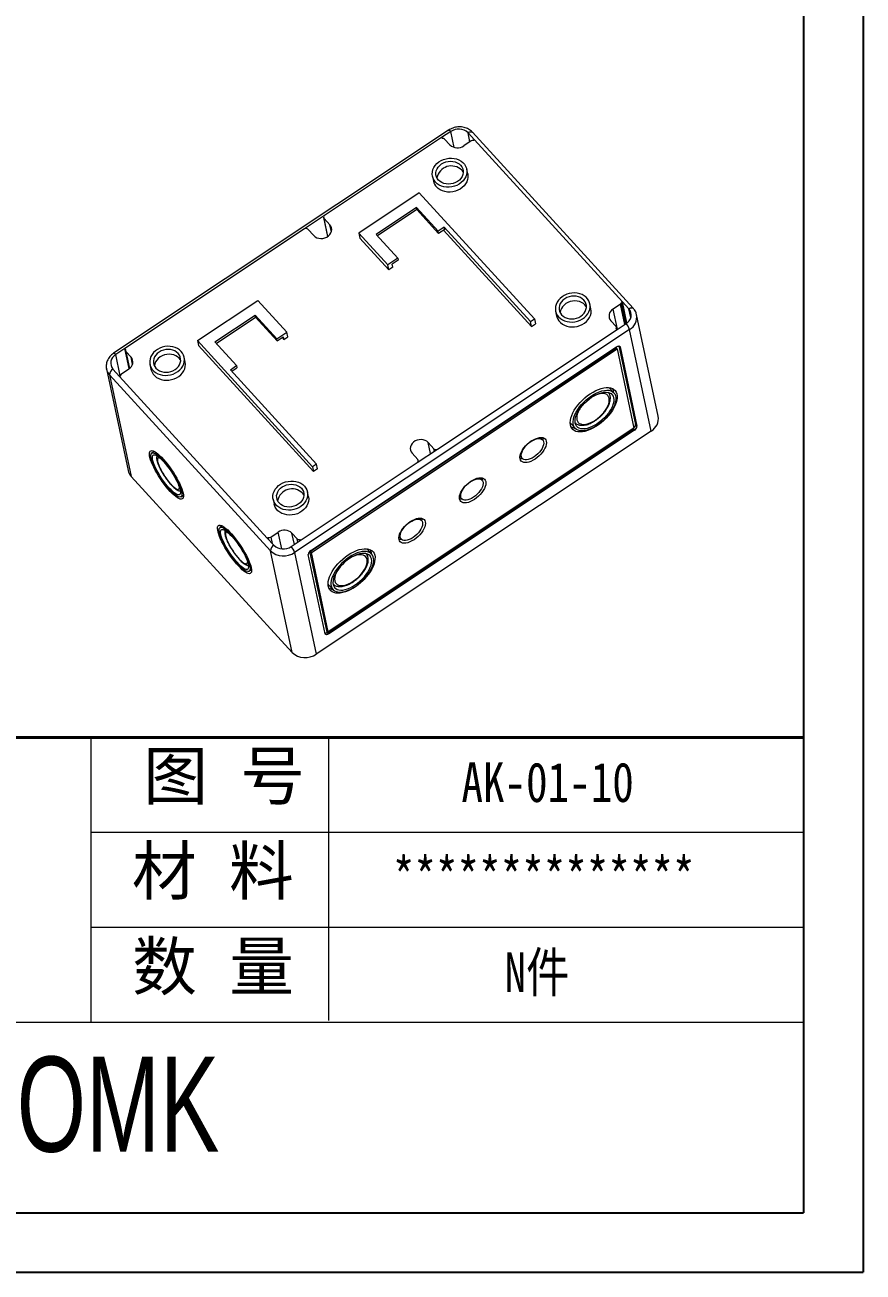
# Model space of a CAD drawing. Header units: inches. Extents: x 2647 to 4085, y 1129 to 1630.
# Drawn here: x 3917.1 to 4084.6, y 1131.5 to 1380.7 of the extents above; entities that cross this region are included whole.
import ezdxf

# ---------------------------------------------------------------- set-up
doc = ezdxf.new("R2010")
doc.units = ezdxf.units.IN
doc.header["$LTSCALE"] = 15
doc.layers.add('文字', color=81, linetype='Continuous')
doc.layers.add('粗实线', color=7, linetype='Continuous', lineweight=30)
doc.layers.add('细实线', color=3, linetype='Continuous', lineweight=9)
doc.styles.get("Standard").update_dxf_attribs({"font": 'txt', "bigfont": 'gbcbig.shx'})
doc.styles.add('宋体', font='', dxfattribs={"width": 0.8, "height": 3.5})
doc.styles.add('长仿宋', font='', dxfattribs={"width": 0.7, "height": 4})
doc.styles.get('宋体').set_extended_font_data('SimSun')
doc.styles.get('长仿宋').set_extended_font_data('SimSun')

msp = doc.modelspace()

# ---------------------------------------------------------------- linework, layer by layer
for p, q in [((4084.608, 1630.011), (4084.608, 1131.465)), ((4072.738, 1618.14), (4072.738, 1143.335)), ((3397.767, 1143.335), (4072.738, 1143.335)), ((3379.522, 1131.465), (4084.608, 1131.465))]:
    msp.add_line(p, q)
at = {"color": 7, "linetype": 'Continuous', "lineweight": 15}
for p, q in [((4001.778, 1359.701), (3934.84, 1315.12)), ((4002.213, 1359.425), (4000.399, 1358.217)), ((4005.678, 1359.183), (4006.981, 1357.757)), ((4038.684, 1324.118), (4006.534, 1359.301)), ((4000.399, 1358.217), (3977.011, 1342.64)), ((4000.544, 1358.058), (4000.399, 1358.217)), ((4002.049, 1356.766), (4000.996, 1357.918)), ((4006.285, 1357.548), (4004.82, 1356.572)), ((4006.981, 1357.757), (4006.779, 1357.622)), ((4036.524, 1325.426), (4006.981, 1357.757)), ((4005.608, 1350.958), (4005.4, 1351.931)), ((3998.554, 1350.473), (3998.761, 1349.499)), ((3995.929, 1347.174), (3983.832, 1339.117)), ((4018.955, 1321.975), (3995.929, 1347.174)), ((3995.361, 1344.246), (3987.296, 1338.875)), ((3995.45, 1343.829), (3987.567, 1338.579)), ((3999.705, 1339.492), (3995.361, 1344.246)), ((3995.45, 1343.829), (3995.361, 1344.246)), ((3999.794, 1339.074), (3995.45, 1343.829)), ((3977.011, 1342.64), (3972.979, 1339.955)), ((3976.812, 1342.219), (3977.614, 1338.453)), ((3978.056, 1340.787), (3976.897, 1342.055)), ((3972.979, 1339.955), (3937.091, 1316.053)), ((3973.672, 1339.906), (3974.83, 1338.638)), ((3983.832, 1339.117), (3989.624, 1332.778)), ((3983.832, 1339.117), (3984.039, 1338.143)), ((3987.296, 1338.875), (3991.64, 1334.12)), ((4000.915, 1340.297), (3999.705, 1339.492)), ((3999.794, 1339.074), (3999.705, 1339.492)), ((4001.004, 1339.88), (3999.794, 1339.074)), ((4018.356, 1320.464), (4000.761, 1339.719)), ((4018.148, 1321.438), (4000.915, 1340.297)), ((4001.004, 1339.88), (4000.915, 1340.297)), ((3984.039, 1338.143), (3989.832, 1331.804)), ((3991.64, 1334.12), (3989.624, 1332.778)), ((3991.729, 1333.703), (3990.52, 1332.897)), ((3991.64, 1334.12), (3991.729, 1333.703)), ((3989.832, 1331.804), (3989.624, 1332.778)), ((3990.638, 1332.341), (3989.832, 1331.804)), ((3990.638, 1332.341), (3990.52, 1332.897)), ((3951.573, 1317.632), (3963.67, 1325.689)), ((3963.67, 1325.689), (3969.462, 1319.35)), ((4030.227, 1324.015), (4030.019, 1324.989)), ((4036.118, 1324.9), (4034.652, 1323.925)), ((4036.524, 1325.426), (4036.322, 1325.292)), ((4037.226, 1321.05), (4036.322, 1325.292)), ((4037.426, 1321.192), (4036.524, 1325.426)), ((4037.827, 1323.999), (4036.524, 1325.426)), ((3955.037, 1317.39), (3963.102, 1322.761)), ((3955.308, 1317.094), (3963.191, 1322.344)), ((3963.102, 1322.761), (3967.446, 1318.007)), ((3963.191, 1322.344), (3963.102, 1322.761)), ((3963.191, 1322.344), (3967.535, 1317.589)), ((4018.148, 1321.438), (4018.955, 1321.975)), ((4018.356, 1320.464), (4018.148, 1321.438)), ((4018.955, 1321.975), (4019.162, 1321.001)), ((4023.173, 1323.531), (4023.38, 1322.557)), ((4034.198, 1321.582), (4035.25, 1320.431)), ((4039.345, 1322.865), (4039.353, 1322.829)), ((4043.679, 1302.519), (4039.353, 1322.829)), ((3967.446, 1318.007), (3969.462, 1319.35)), ((3969.67, 1318.376), (3969.462, 1319.35)), ((4037.957, 1319.881), (3971.02, 1275.3)), ((3999.556, 1295.961), (4035.445, 1319.863)), ((4018.356, 1320.464), (4019.162, 1321.001)), ((4035.3, 1320.022), (4035.445, 1319.863)), ((4035.415, 1319.895), (4035.336, 1320.266)), ((4035.445, 1319.863), (4037.259, 1321.072)), ((4042.283, 1299.571), (4037.957, 1319.881)), ((3974.599, 1292.433), (3951.573, 1317.632)), ((3951.573, 1317.632), (3951.78, 1316.658)), ((3974.806, 1291.459), (3951.78, 1316.658)), ((3959.382, 1312.636), (3955.037, 1317.39)), ((3967.535, 1317.589), (3967.446, 1318.007)), ((3967.535, 1317.589), (3968.745, 1318.395)), ((3968.502, 1318.234), (3968.863, 1317.839)), ((3968.745, 1318.395), (3968.863, 1317.839)), ((3968.863, 1317.839), (3969.67, 1318.376)), ((3974.269, 1275.717), (4035.359, 1316.404)), ((4035.262, 1316.339), (4035.303, 1316.145)), ((4035.793, 1316.567), (4039.141, 1300.848)), ((4036.053, 1316.39), (4039.431, 1300.531)), ((3937.091, 1316.053), (3935.276, 1314.844)), ((3937.235, 1315.894), (3937.091, 1316.053)), ((3937.946, 1312.035), (3937.091, 1316.053)), ((3937.199, 1315.65), (3937.966, 1312.05)), ((3938.337, 1314.334), (3937.285, 1315.485)), ((3949.155, 1313.359), (3948.947, 1314.333)), ((4035.303, 1316.145), (3974.213, 1275.458)), ((3974.358, 1275.3), (4035.448, 1315.987)), ((4035.303, 1316.145), (4035.448, 1315.987)), ((4035.448, 1315.987), (4038.826, 1300.128)), ((3933.42, 1311.974), (3937.746, 1291.664)), ((3933.427, 1311.939), (3933.42, 1311.974)), ((3934.708, 1311.917), (3936.011, 1310.49)), ((3936.417, 1311.016), (3937.883, 1311.991)), ((3942.101, 1312.875), (3942.308, 1311.901)), ((3958.172, 1311.83), (3959.382, 1312.636)), ((3975.405, 1292.97), (3958.172, 1311.83)), ((3958.443, 1311.534), (3959.47, 1312.218)), ((3959.382, 1312.636), (3959.47, 1312.218)), ((3966.169, 1275.639), (3934.02, 1310.823)), ((3934.02, 1310.823), (3938.346, 1290.513)), ((3936.011, 1310.49), (3936.213, 1310.624)), ((3936.011, 1310.49), (3965.554, 1278.159)), ((4034.807, 1307.211), (4033.938, 1308.162)), ((4042.283, 1299.571), (3975.346, 1254.991)), ((4038.77, 1299.87), (3977.68, 1259.183)), ((4038.826, 1300.128), (3977.736, 1259.442)), ((4038.915, 1299.711), (3977.825, 1259.024)), ((4026.1, 1301.184), (4026.187, 1301.079)), ((4026.187, 1301.079), (4027.055, 1300.128)), ((4027.308, 1300.999), (4027.115, 1301.055)), ((4038.729, 1300.064), (4038.77, 1299.87)), ((4038.915, 1299.711), (4038.77, 1299.87)), ((4039.141, 1300.848), (4039.431, 1300.531)), ((3998.864, 1296.01), (3997.705, 1297.278)), ((4020.574, 1297.785), (4020.121, 1298.281)), ((3942.964, 1295.494), (3942.482, 1295.173)), ((3994.479, 1295.129), (3995.638, 1293.861)), ((3995.524, 1293.276), (3999.556, 1295.961)), ((4016.06, 1294.571), (4016.514, 1294.074)), ((3972.136, 1277.699), (3995.524, 1293.276)), ((3975.405, 1292.97), (3974.599, 1292.433)), ((3974.599, 1292.433), (3974.806, 1291.459)), ((3975.612, 1291.996), (3974.806, 1291.459)), ((3975.612, 1291.996), (3975.405, 1292.97)), ((3995.777, 1293.444), (3995.723, 1293.697)), ((3970.496, 1255.329), (3938.346, 1290.513)), ((4008.477, 1289.728), (4008.023, 1290.224)), ((3948.302, 1286.434), (3948.785, 1286.755)), ((3973.774, 1286.417), (3973.566, 1287.391)), ((4003.963, 1286.514), (4004.417, 1286.018)), ((3966.72, 1285.932), (3966.927, 1284.958)), ((3996.38, 1281.671), (3995.926, 1282.168)), ((3956.577, 1280.597), (3956.095, 1280.275)), ((3966.25, 1278.368), (3967.715, 1279.344)), ((3970.487, 1279.15), (3971.539, 1277.998)), ((3965.554, 1278.159), (3965.756, 1278.294)), ((3966.857, 1276.733), (3965.554, 1278.159)), ((3965.854, 1277.831), (3965.756, 1278.294)), ((3970.322, 1276.491), (3972.136, 1277.699)), ((3971.992, 1277.858), (3972.136, 1277.699)), ((3972.039, 1277.635), (3971.992, 1277.858)), ((3991.866, 1278.458), (3992.32, 1277.961)), ((3970.496, 1255.329), (3966.169, 1275.639)), ((3971.02, 1275.3), (3975.346, 1254.991)), ((3977.131, 1259.039), (3973.753, 1274.897)), ((3977.535, 1259.341), (3974.079, 1275.566)), ((3974.213, 1275.458), (3974.173, 1275.647)), ((3974.213, 1275.458), (3974.358, 1275.3)), ((3977.736, 1259.442), (3974.358, 1275.3)), ((3986.418, 1274.984), (3985.549, 1275.934)), ((3961.915, 1271.536), (3962.398, 1271.857)), ((3977.711, 1268.956), (3977.798, 1268.852)), ((3977.798, 1268.852), (3978.667, 1267.901)), ((3978.909, 1268.775), (3978.727, 1268.828)), ((3977.535, 1259.341), (3977.68, 1259.183)), ((3977.591, 1259.6), (3977.736, 1259.442)), ((3977.68, 1259.183), (3977.591, 1259.6)), ((3977.68, 1259.183), (3977.825, 1259.024))]:
    msp.add_line(p, q, dxfattribs=at)
at = {"color": 8, "linetype": 'Continuous', "lineweight": 15}
for p, q in [((4002.887, 1356.263), (4002.213, 1359.425)), ((4006.058, 1357.397), (4005.678, 1359.183)), ((3977.658, 1338.484), (3976.897, 1342.055)), ((3978.354, 1339.389), (3978.056, 1340.787)), ((4035.508, 1319.906), (4034.652, 1323.925)), ((4036.974, 1320.882), (4036.118, 1324.9)), ((4038.199, 1322.252), (4037.827, 1323.999)), ((4036.053, 1316.39), (4035.904, 1316.553)), ((3936.18, 1310.602), (3935.276, 1314.844)), ((3937.285, 1315.485), (3938.009, 1312.083)), ((3938.635, 1312.936), (3938.337, 1314.334)), ((3998.181, 1295.045), (3997.705, 1297.278)), ((3998.959, 1295.563), (3998.864, 1296.01)), ((3968.425, 1276.009), (3967.715, 1279.344)), ((3970.962, 1276.917), (3970.487, 1279.15)), ((3966.25, 1278.368), (3966.519, 1277.103)), ((3971.669, 1277.388), (3971.539, 1277.998))]:
    msp.add_line(p, q, dxfattribs=at)
at = {"color": 8, "linetype": 'Continuous', "lineweight": 15, "flags": 128}
for points in [[(4001.778, 1359.701), (4001.784, 1359.705), (4001.838, 1359.71), (4001.911, 1359.684), (4002.001, 1359.625), (4002.103, 1359.538), (4002.213, 1359.425)], [(4005.678, 1359.183), (4005.837, 1359.277), (4005.995, 1359.346), (4006.146, 1359.388), (4006.283, 1359.4), (4006.401, 1359.382), (4006.496, 1359.336), (4006.534, 1359.301)], [(4037.827, 1323.999), (4037.987, 1324.094), (4038.145, 1324.163), (4038.295, 1324.204), (4038.432, 1324.216), (4038.55, 1324.199), (4038.645, 1324.152), (4038.684, 1324.118)], [(3934.84, 1315.12), (3934.847, 1315.124), (3934.901, 1315.129), (3934.974, 1315.103), (3935.063, 1315.044), (3935.165, 1314.957), (3935.276, 1314.844)], [(4031.116, 1301.761), (4031.57, 1302.089), (4032.005, 1302.456), (4032.413, 1302.854), (4032.784, 1303.275), (4033.112, 1303.711), (4033.39, 1304.152), (4033.612, 1304.59), (4033.773, 1305.016), (4033.87, 1305.421), (4033.902, 1305.796), (4033.867, 1306.135), (4033.767, 1306.43), (4033.603, 1306.675), (4033.379, 1306.865), (4033.099, 1306.997), (4032.769, 1307.068), (4032.396, 1307.075), (4031.987, 1307.02), (4031.55, 1306.903), (4031.095, 1306.727), (4030.866, 1306.619)], [(4027.999, 1303.999), (4027.893, 1303.82), (4027.671, 1303.382), (4027.51, 1302.957), (4027.413, 1302.552), (4027.381, 1302.176), (4027.416, 1301.838), (4027.516, 1301.543), (4027.68, 1301.298), (4027.904, 1301.107), (4028.184, 1300.976), (4028.514, 1300.905), (4028.887, 1300.897), (4029.296, 1300.952), (4029.733, 1301.069), (4030.187, 1301.245), (4030.652, 1301.477), (4031.116, 1301.761)], [(3944.068, 1294.195), (3943.901, 1294.234), (3943.75, 1294.211), (3943.645, 1294.119), (3943.589, 1293.958), (3943.581, 1293.733), (3943.623, 1293.449)], [(3943.623, 1293.449), (3943.714, 1293.111), (3943.851, 1292.728), (3944.031, 1292.308), (3944.251, 1291.861), (3944.505, 1291.395), (3944.789, 1290.923), (3945.094, 1290.453), (3945.416, 1289.998), (3945.745, 1289.566), (3946.076, 1289.169), (3946.401, 1288.813), (3946.712, 1288.508), (3947.003, 1288.261), (3947.266, 1288.076), (3947.497, 1287.958), (3947.69, 1287.91), (3947.841, 1287.932), (3947.945, 1288.025), (3948.002, 1288.185), (3948.011, 1288.274)], [(3957.681, 1279.297), (3957.514, 1279.336), (3957.363, 1279.314), (3957.258, 1279.221), (3957.201, 1279.061), (3957.194, 1278.836), (3957.236, 1278.551)], [(3957.236, 1278.551), (3957.326, 1278.214), (3957.463, 1277.831), (3957.644, 1277.411), (3957.864, 1276.963), (3958.118, 1276.498), (3958.401, 1276.025), (3958.707, 1275.556), (3959.028, 1275.1), (3959.358, 1274.669), (3959.689, 1274.271), (3960.014, 1273.916), (3960.325, 1273.611), (3960.616, 1273.363), (3960.879, 1273.178), (3961.11, 1273.061), (3961.303, 1273.012), (3961.453, 1273.035), (3961.558, 1273.127), (3961.615, 1273.287), (3961.624, 1273.377)], [(3982.727, 1269.533), (3983.181, 1269.862), (3983.617, 1270.229), (3984.024, 1270.627), (3984.396, 1271.048), (3984.724, 1271.484), (3985.001, 1271.925), (3985.223, 1272.363), (3985.384, 1272.789), (3985.482, 1273.193), (3985.514, 1273.569), (3985.479, 1273.908), (3985.379, 1274.202), (3985.215, 1274.448), (3984.99, 1274.638), (3984.711, 1274.77), (3984.381, 1274.84), (3984.007, 1274.848), (3983.598, 1274.793), (3983.162, 1274.676), (3982.707, 1274.5), (3982.478, 1274.392)], [(3979.611, 1271.772), (3979.505, 1271.593), (3979.283, 1271.155), (3979.122, 1270.729), (3979.024, 1270.325), (3978.992, 1269.949), (3979.027, 1269.611), (3979.127, 1269.316), (3979.291, 1269.071), (3979.516, 1268.88), (3979.796, 1268.748), (3980.126, 1268.678), (3980.499, 1268.67), (3980.908, 1268.725), (3981.344, 1268.842), (3981.799, 1269.018), (3982.263, 1269.25), (3982.727, 1269.533)]]:
    msp.add_lwpolyline(points, dxfattribs=at)
at = {"color": 7, "linetype": 'Continuous', "lineweight": 15, "flags": 128}
for points in [[(3999.155, 1349.322), (3998.878, 1349.683), (3998.674, 1350.079), (3998.548, 1350.502), (3998.502, 1350.941), (3998.538, 1351.386), (3998.654, 1351.827), (3998.848, 1352.253), (3999.115, 1352.655), (3999.449, 1353.022), (3999.843, 1353.347), (4000.287, 1353.622), (4000.77, 1353.84), (4001.282, 1353.996), (4001.81, 1354.086), (4002.342, 1354.109), (4002.865, 1354.064), (4003.367, 1353.952), (4003.837, 1353.775), (4004.264, 1353.538), (4004.636, 1353.246), (4004.947, 1352.907), (4005.188, 1352.527), (4005.353, 1352.116), (4005.44, 1351.684), (4005.445, 1351.241), (4005.369, 1350.797), (4005.213, 1350.362), (4004.982, 1349.947), (4004.68, 1349.561), (4004.315, 1349.214), (4003.895, 1348.913), (4003.43, 1348.666), (4002.931, 1348.479), (4002.41, 1348.355), (4001.878, 1348.298), (4001.349, 1348.309), (4000.835, 1348.388), (4000.347, 1348.533), (3999.898, 1348.74), (3999.497, 1349.006), (3999.155, 1349.322)], [(3999.759, 1349.725), (3999.517, 1350.05), (3999.348, 1350.41), (3999.26, 1350.795), (3999.254, 1351.191), (3999.331, 1351.588), (3999.489, 1351.973), (3999.722, 1352.335), (4000.023, 1352.663), (4000.384, 1352.946), (4000.794, 1353.176), (4001.239, 1353.346), (4001.707, 1353.451), (4002.183, 1353.487), (4002.652, 1353.454), (4003.101, 1353.353), (4003.516, 1353.186), (4003.885, 1352.96), (4004.195, 1352.679), (4004.438, 1352.354), (4004.606, 1351.994), (4004.694, 1351.61), (4004.7, 1351.213), (4004.623, 1350.816), (4004.466, 1350.431), (4004.233, 1350.069), (4003.931, 1349.742), (4003.57, 1349.459), (4003.161, 1349.229), (4002.716, 1349.059), (4002.248, 1348.954), (4001.772, 1348.917), (4001.302, 1348.95), (4000.853, 1349.051), (4000.438, 1349.218), (4000.07, 1349.445), (3999.759, 1349.725)], [(4004.402, 1351.706), (4004.645, 1351.38), (4004.705, 1351.274)], [(4005.608, 1350.958), (4005.647, 1350.711), (4005.652, 1350.267), (4005.576, 1349.823), (4005.421, 1349.388), (4005.189, 1348.973), (4004.888, 1348.587), (4004.522, 1348.24), (4004.102, 1347.939), (4003.638, 1347.692), (4003.139, 1347.505), (4002.617, 1347.381), (4002.086, 1347.324), (4001.557, 1347.335), (4001.042, 1347.414), (4000.555, 1347.559), (4000.105, 1347.767), (3999.705, 1348.032), (3999.362, 1348.349)], [(3974.83, 1338.638), (3975.106, 1338.398), (3975.441, 1338.215), (3975.819, 1338.098), (3976.225, 1338.052), (3976.64, 1338.077), (3977.046, 1338.175), (3977.427, 1338.339), (3977.764, 1338.564), (3978.043, 1338.839), (3978.253, 1339.152), (3978.383, 1339.489), (3978.429, 1339.836), (3978.388, 1340.178), (3978.262, 1340.5), (3978.056, 1340.787)], [(4023.774, 1322.38), (4024.116, 1322.063), (4024.517, 1321.798), (4024.966, 1321.591), (4025.454, 1321.446), (4025.968, 1321.367), (4026.497, 1321.356), (4027.029, 1321.412), (4027.55, 1321.536), (4028.049, 1321.724), (4028.514, 1321.971), (4028.934, 1322.271), (4029.299, 1322.618), (4029.601, 1323.004), (4029.832, 1323.419), (4029.988, 1323.854), (4030.064, 1324.298), (4030.059, 1324.742), (4029.972, 1325.174), (4029.807, 1325.585), (4029.566, 1325.964), (4029.255, 1326.304), (4028.883, 1326.596), (4028.456, 1326.833), (4027.986, 1327.01), (4027.484, 1327.122), (4026.961, 1327.167), (4026.429, 1327.144), (4025.901, 1327.053), (4025.389, 1326.897), (4024.906, 1326.68), (4024.462, 1326.405), (4024.068, 1326.08), (4023.734, 1325.713), (4023.467, 1325.311), (4023.273, 1324.885), (4023.156, 1324.444), (4023.121, 1323.999), (4023.167, 1323.56), (4023.293, 1323.137), (4023.497, 1322.741), (4023.774, 1322.38)], [(4024.378, 1322.783), (4024.689, 1322.502), (4025.057, 1322.276), (4025.472, 1322.109), (4025.921, 1322.008), (4026.391, 1321.975), (4026.867, 1322.011), (4027.335, 1322.116), (4027.78, 1322.286), (4028.189, 1322.516), (4028.55, 1322.799), (4028.852, 1323.127), (4029.085, 1323.489), (4029.242, 1323.874), (4029.319, 1324.271), (4029.313, 1324.667), (4029.225, 1325.052), (4029.057, 1325.412), (4028.814, 1325.737), (4028.504, 1326.017), (4028.135, 1326.244), (4027.72, 1326.411), (4027.271, 1326.512), (4026.801, 1326.545), (4026.326, 1326.508), (4025.858, 1326.403), (4025.412, 1326.233), (4025.003, 1326.003), (4024.642, 1325.72), (4024.341, 1325.393), (4024.108, 1325.031), (4023.95, 1324.646), (4023.873, 1324.249), (4023.879, 1323.852), (4023.967, 1323.468), (4024.135, 1323.108), (4024.378, 1322.783)], [(4023.38, 1322.557), (4023.428, 1322.372), (4023.593, 1321.961), (4023.834, 1321.581), (4024.144, 1321.242), (4024.517, 1320.95), (4024.943, 1320.713), (4025.413, 1320.536), (4025.916, 1320.424), (4026.439, 1320.379), (4026.971, 1320.402), (4027.499, 1320.492), (4028.011, 1320.648), (4028.494, 1320.866), (4028.938, 1321.141), (4029.331, 1321.466), (4029.666, 1321.833), (4029.933, 1322.235), (4030.127, 1322.661), (4030.243, 1323.102), (4030.279, 1323.547), (4030.233, 1323.986), (4030.227, 1324.015)], [(4029.324, 1324.332), (4029.264, 1324.438), (4029.021, 1324.763), (4028.711, 1325.043), (4028.343, 1325.27), (4027.928, 1325.437), (4027.479, 1325.538), (4027.009, 1325.571), (4026.533, 1325.534), (4026.065, 1325.429), (4025.62, 1325.259), (4025.211, 1325.029), (4024.85, 1324.746), (4024.548, 1324.419), (4024.315, 1324.057), (4024.158, 1323.672), (4024.081, 1323.275), (4024.076, 1323.214)], [(3948.347, 1315.484), (3948.004, 1315.8), (3947.603, 1316.066), (3947.154, 1316.273), (3946.666, 1316.418), (3946.152, 1316.497), (3945.623, 1316.508), (3945.091, 1316.451), (3944.57, 1316.327), (3944.071, 1316.14), (3943.606, 1315.893), (3943.186, 1315.592), (3942.821, 1315.245), (3942.519, 1314.859), (3942.288, 1314.444), (3942.133, 1314.009), (3942.057, 1313.565), (3942.062, 1313.122), (3942.148, 1312.69), (3942.314, 1312.279), (3942.555, 1311.899), (3942.865, 1311.56), (3943.238, 1311.268), (3943.664, 1311.031), (3944.134, 1310.854), (3944.636, 1310.742), (3945.16, 1310.697), (3945.692, 1310.72), (3946.219, 1310.81), (3946.731, 1310.966), (3947.214, 1311.184), (3947.658, 1311.459), (3948.052, 1311.784), (3948.386, 1312.151), (3948.654, 1312.553), (3948.848, 1312.979), (3948.964, 1313.42), (3948.999, 1313.865), (3948.953, 1314.304), (3948.827, 1314.727), (3948.623, 1315.123), (3948.347, 1315.484)], [(4035.359, 1316.404), (4035.479, 1316.475), (4035.598, 1316.527), (4035.71, 1316.558), (4035.813, 1316.567), (4035.902, 1316.554), (4035.973, 1316.519), (4036.024, 1316.463), (4036.053, 1316.39)], [(3947.742, 1315.081), (3947.432, 1315.361), (3947.063, 1315.588), (3946.648, 1315.755), (3946.199, 1315.856), (3945.729, 1315.889), (3945.253, 1315.852), (3944.786, 1315.747), (3944.34, 1315.577), (3943.931, 1315.347), (3943.57, 1315.064), (3943.269, 1314.737), (3943.036, 1314.375), (3942.878, 1313.99), (3942.801, 1313.593), (3942.807, 1313.196), (3942.895, 1312.812), (3943.063, 1312.452), (3943.306, 1312.127), (3943.617, 1311.846), (3943.985, 1311.62), (3944.4, 1311.453), (3944.849, 1311.352), (3945.319, 1311.319), (3945.795, 1311.355), (3946.262, 1311.46), (3946.708, 1311.63), (3947.117, 1311.86), (3947.478, 1312.143), (3947.78, 1312.471), (3948.013, 1312.833), (3948.17, 1313.218), (3948.247, 1313.615), (3948.241, 1314.011), (3948.153, 1314.396), (3947.985, 1314.756), (3947.742, 1315.081)], [(3947.949, 1314.107), (3947.639, 1314.387), (3947.271, 1314.614), (3946.856, 1314.781), (3946.407, 1314.882), (3945.937, 1314.915), (3945.461, 1314.878), (3944.993, 1314.773), (3944.548, 1314.603), (3944.139, 1314.373), (3943.778, 1314.09), (3943.476, 1313.763), (3943.243, 1313.401), (3943.086, 1313.016), (3943.009, 1312.619), (3943.004, 1312.558)], [(3948.252, 1313.676), (3948.192, 1313.782), (3947.949, 1314.107)], [(3942.308, 1311.901), (3942.356, 1311.716), (3942.521, 1311.305), (3942.762, 1310.925), (3943.072, 1310.586), (3943.445, 1310.294), (3943.871, 1310.057), (3944.341, 1309.88), (3944.844, 1309.768), (3945.367, 1309.723), (3945.899, 1309.746), (3946.427, 1309.836), (3946.939, 1309.992), (3947.422, 1310.21), (3947.866, 1310.485), (3948.259, 1310.81), (3948.594, 1311.177), (3948.861, 1311.579), (3949.055, 1312.005), (3949.171, 1312.446), (3949.207, 1312.891), (3949.161, 1313.33), (3949.155, 1313.359)], [(4030.105, 1307.027), (4030.658, 1307.37), (4031.213, 1307.663), (4031.762, 1307.902), (4032.297, 1308.085), (4032.812, 1308.207), (4033.297, 1308.268), (4033.748, 1308.266), (4034.157, 1308.202), (4034.518, 1308.077), (4034.827, 1307.892), (4035.08, 1307.65), (4035.272, 1307.355), (4035.401, 1307.01), (4035.466, 1306.62), (4035.464, 1306.191), (4035.397, 1305.729), (4035.266, 1305.24), (4035.071, 1304.731), (4034.817, 1304.21), (4034.505, 1303.683), (4034.142, 1303.159), (4033.731, 1302.643), (4033.279, 1302.145), (4032.792, 1301.67), (4032.277, 1301.225), (4031.741, 1300.817), (4031.192, 1300.451), (4030.637, 1300.132), (4030.084, 1299.866), (4029.541, 1299.655), (4029.015, 1299.502), (4028.514, 1299.411), (4028.045, 1299.381), (4027.615, 1299.414), (4027.229, 1299.508), (4026.893, 1299.664), (4026.612, 1299.877), (4026.389, 1300.147), (4026.228, 1300.467), (4026.131, 1300.836), (4026.099, 1301.246), (4026.133, 1301.692), (4026.233, 1302.168), (4026.396, 1302.668), (4026.621, 1303.184), (4026.905, 1303.709), (4027.243, 1304.235), (4027.63, 1304.756), (4028.062, 1305.264), (4028.533, 1305.752), (4029.035, 1306.212), (4029.561, 1306.64), (4030.105, 1307.027)], [(4030.309, 1306.591), (4030.844, 1306.921), (4031.381, 1307.2), (4031.911, 1307.424), (4032.426, 1307.588), (4032.916, 1307.69), (4033.376, 1307.729), (4033.797, 1307.704), (4034.173, 1307.616), (4034.497, 1307.465), (4034.766, 1307.254), (4034.973, 1306.987), (4035.118, 1306.667), (4035.196, 1306.3), (4035.207, 1305.892), (4035.15, 1305.448), (4035.027, 1304.977), (4034.839, 1304.485), (4034.59, 1303.98), (4034.283, 1303.47), (4033.923, 1302.963), (4033.516, 1302.468), (4033.068, 1301.991), (4032.587, 1301.541), (4032.079, 1301.124), (4031.553, 1300.748), (4031.018, 1300.418), (4030.481, 1300.139), (4029.951, 1299.915), (4029.437, 1299.751), (4028.946, 1299.648), (4028.486, 1299.609), (4028.065, 1299.634), (4027.69, 1299.723), (4027.365, 1299.874), (4027.097, 1300.085), (4026.889, 1300.352), (4026.745, 1300.672), (4026.666, 1301.038), (4026.655, 1301.447), (4026.712, 1301.89), (4026.835, 1302.362), (4027.023, 1302.854), (4027.272, 1303.359), (4027.579, 1303.869), (4027.939, 1304.375), (4028.346, 1304.871), (4028.794, 1305.347), (4029.275, 1305.798), (4029.783, 1306.214), (4030.309, 1306.591)], [(4030.368, 1306.312), (4030.873, 1306.623), (4031.379, 1306.883), (4031.877, 1307.088), (4032.359, 1307.234), (4032.816, 1307.319), (4033.242, 1307.342), (4033.627, 1307.302), (4033.967, 1307.2), (4034.255, 1307.038), (4034.486, 1306.818), (4034.656, 1306.544), (4034.762, 1306.221), (4034.803, 1305.854), (4034.777, 1305.45), (4034.686, 1305.015), (4034.53, 1304.557), (4034.313, 1304.084), (4034.038, 1303.604), (4033.71, 1303.126), (4033.334, 1302.656), (4032.917, 1302.204), (4032.466, 1301.777), (4031.989, 1301.382), (4031.494, 1301.026), (4030.989, 1300.716), (4030.483, 1300.456), (4029.985, 1300.251), (4029.503, 1300.105), (4029.046, 1300.019), (4028.62, 1299.996), (4028.235, 1300.036), (4027.895, 1300.138), (4027.607, 1300.301), (4027.377, 1300.521), (4027.207, 1300.795), (4027.1, 1301.118), (4027.06, 1301.485), (4027.085, 1301.889), (4027.176, 1302.324), (4027.332, 1302.781), (4027.549, 1303.254), (4027.824, 1303.734), (4028.152, 1304.213), (4028.528, 1304.683), (4028.945, 1305.135), (4029.396, 1305.562), (4029.873, 1305.957), (4030.368, 1306.312)], [(4033.938, 1308.162), (4033.897, 1308.205), (4033.841, 1308.258)], [(4033.878, 1307.235), (4033.893, 1307.172), (4033.917, 1307.029)], [(3997.705, 1297.278), (3997.429, 1297.518), (3997.094, 1297.701), (3996.716, 1297.818), (3996.31, 1297.865), (3995.895, 1297.839), (3995.489, 1297.741), (3995.109, 1297.577), (3994.771, 1297.352), (3994.492, 1297.077), (3994.282, 1296.764), (3994.152, 1296.427), (3994.106, 1296.08), (3994.147, 1295.738), (3994.274, 1295.416), (3994.479, 1295.129)], [(4018.304, 1297.579), (4018.719, 1297.83), (4019.133, 1298.03), (4019.536, 1298.175), (4019.918, 1298.26), (4020.27, 1298.284), (4020.583, 1298.246), (4020.85, 1298.147), (4021.063, 1297.99), (4021.218, 1297.778), (4021.31, 1297.517), (4021.338, 1297.212), (4021.301, 1296.872), (4021.199, 1296.505), (4021.036, 1296.12), (4020.815, 1295.727), (4020.541, 1295.334), (4020.222, 1294.952), (4019.865, 1294.591), (4019.48, 1294.258), (4019.074, 1293.963), (4018.66, 1293.712), (4018.246, 1293.512), (4017.842, 1293.367), (4017.46, 1293.282), (4017.108, 1293.258), (4016.795, 1293.296), (4016.529, 1293.395), (4016.315, 1293.552), (4016.161, 1293.764), (4016.068, 1294.025), (4016.04, 1294.33), (4016.077, 1294.67), (4016.179, 1295.037), (4016.342, 1295.422), (4016.563, 1295.815), (4016.837, 1296.208), (4017.156, 1296.59), (4017.513, 1296.951), (4017.899, 1297.284), (4018.304, 1297.579)], [(4018.218, 1297.46), (4018.608, 1297.693), (4018.997, 1297.873), (4019.371, 1297.993), (4019.72, 1298.051), (4020.034, 1298.045), (4020.302, 1297.974), (4020.517, 1297.841), (4020.672, 1297.65), (4020.762, 1297.407), (4020.785, 1297.118), (4020.74, 1296.794), (4020.628, 1296.444), (4020.453, 1296.077), (4020.22, 1295.707), (4019.936, 1295.343), (4019.609, 1294.997), (4019.25, 1294.679), (4018.87, 1294.399), (4018.48, 1294.166), (4018.092, 1293.986), (4017.718, 1293.866), (4017.368, 1293.808), (4017.055, 1293.814), (4016.787, 1293.885), (4016.572, 1294.018), (4016.417, 1294.209), (4016.327, 1294.452), (4016.304, 1294.741), (4016.349, 1295.065), (4016.461, 1295.415), (4016.636, 1295.782), (4016.869, 1296.152), (4017.153, 1296.516), (4017.48, 1296.862), (4017.838, 1297.18), (4018.218, 1297.46)], [(4020.598, 1298.243), (4020.614, 1298.005), (4020.594, 1297.763)], [(3948.723, 1287.158), (3948.78, 1286.805), (3948.79, 1286.509), (3948.752, 1286.272), (3948.667, 1286.099), (3948.535, 1285.992), (3948.36, 1285.953), (3948.143, 1285.982), (3947.888, 1286.079), (3947.597, 1286.241), (3947.276, 1286.468), (3946.928, 1286.756), (3946.558, 1287.101), (3946.172, 1287.497), (3945.775, 1287.94), (3945.373, 1288.423), (3944.971, 1288.94), (3944.575, 1289.482), (3944.19, 1290.044), (3943.823, 1290.615), (3943.477, 1291.19), (3943.158, 1291.759), (3942.871, 1292.315), (3942.619, 1292.849), (3942.406, 1293.355), (3942.234, 1293.825), (3942.108, 1294.252), (3942.027, 1294.631), (3941.993, 1294.957), (3942.008, 1295.224), (3942.069, 1295.429), (3942.178, 1295.569), (3942.331, 1295.642), (3942.528, 1295.647), (3942.764, 1295.584), (3943.038, 1295.455), (3943.344, 1295.259), (3943.68, 1295.002), (3944.039, 1294.685), (3944.418, 1294.314), (3944.81, 1293.893), (3945.21, 1293.429), (3945.613, 1292.929), (3946.012, 1292.398), (3946.403, 1291.845), (3946.78, 1291.278), (3947.138, 1290.703), (3947.47, 1290.131), (3947.774, 1289.567), (3948.044, 1289.021), (3948.277, 1288.5), (3948.47, 1288.012), (3948.619, 1287.562), (3948.723, 1287.158)], [(3948.433, 1287.475), (3948.487, 1287.135), (3948.493, 1286.853), (3948.449, 1286.633), (3948.357, 1286.479), (3948.218, 1286.394), (3948.035, 1286.377), (3947.81, 1286.431), (3947.547, 1286.553), (3947.25, 1286.743), (3946.924, 1286.996), (3946.573, 1287.31), (3946.204, 1287.679), (3945.822, 1288.097), (3945.434, 1288.557), (3945.044, 1289.053), (3944.66, 1289.577), (3944.288, 1290.12), (3943.933, 1290.674), (3943.601, 1291.23), (3943.298, 1291.779), (3943.027, 1292.312), (3942.794, 1292.822), (3942.601, 1293.3), (3942.453, 1293.739), (3942.351, 1294.131), (3942.297, 1294.471), (3942.292, 1294.753), (3942.336, 1294.973), (3942.427, 1295.127), (3942.566, 1295.213), (3942.749, 1295.229), (3942.974, 1295.176), (3943.237, 1295.053), (3943.534, 1294.864), (3943.861, 1294.61), (3944.211, 1294.296), (3944.58, 1293.928), (3944.962, 1293.51), (3945.351, 1293.049), (3945.74, 1292.553), (3946.124, 1292.029), (3946.496, 1291.486), (3946.851, 1290.933), (3947.183, 1290.377), (3947.487, 1289.828), (3947.757, 1289.294), (3947.991, 1288.784), (3948.183, 1288.306), (3948.331, 1287.867), (3948.433, 1287.475)], [(3948.144, 1287.792), (3948.194, 1287.473), (3948.196, 1287.211), (3948.15, 1287.01), (3948.057, 1286.874), (3947.918, 1286.805), (3947.736, 1286.805), (3947.514, 1286.873), (3947.256, 1287.009), (3946.965, 1287.209), (3946.648, 1287.471), (3946.31, 1287.79), (3945.955, 1288.16), (3945.591, 1288.576), (3945.224, 1289.03), (3944.859, 1289.514), (3944.504, 1290.02), (3944.164, 1290.539), (3943.845, 1291.064), (3943.552, 1291.583), (3943.291, 1292.089), (3943.066, 1292.574), (3942.88, 1293.028), (3942.738, 1293.444), (3942.641, 1293.814), (3942.591, 1294.134), (3942.589, 1294.396), (3942.635, 1294.597), (3942.728, 1294.733), (3942.867, 1294.801), (3943.048, 1294.801), (3943.271, 1294.733), (3943.529, 1294.598), (3943.819, 1294.397), (3944.136, 1294.136), (3944.475, 1293.817), (3944.829, 1293.446), (3945.193, 1293.031), (3945.561, 1292.577), (3945.925, 1292.093), (3946.28, 1291.587), (3946.621, 1291.067), (3946.94, 1290.543), (3947.232, 1290.023), (3947.494, 1289.517), (3947.719, 1289.033), (3947.904, 1288.579), (3948.047, 1288.163), (3948.144, 1287.792)], [(3972.966, 1288.541), (3973.242, 1288.181), (3973.446, 1287.784), (3973.572, 1287.362), (3973.618, 1286.922), (3973.583, 1286.477), (3973.467, 1286.036), (3973.273, 1285.61), (3973.005, 1285.209), (3972.671, 1284.841), (3972.277, 1284.516), (3971.833, 1284.242), (3971.35, 1284.024), (3970.838, 1283.868), (3970.31, 1283.777), (3969.779, 1283.754), (3969.255, 1283.799), (3968.753, 1283.912), (3968.283, 1284.088), (3967.857, 1284.325), (3967.484, 1284.617), (3967.173, 1284.957), (3966.933, 1285.336), (3966.767, 1285.747), (3966.681, 1286.179), (3966.675, 1286.623), (3966.751, 1287.067), (3966.907, 1287.502), (3967.138, 1287.917), (3967.44, 1288.303), (3967.805, 1288.65), (3968.225, 1288.951), (3968.69, 1289.197), (3969.189, 1289.385), (3969.71, 1289.509), (3970.242, 1289.566), (3970.771, 1289.554), (3971.285, 1289.476), (3971.773, 1289.331), (3972.222, 1289.123), (3972.623, 1288.858), (3972.966, 1288.541)], [(3972.361, 1288.138), (3972.604, 1287.813), (3972.772, 1287.453), (3972.86, 1287.069), (3972.866, 1286.672), (3972.789, 1286.275), (3972.631, 1285.89), (3972.398, 1285.528), (3972.097, 1285.201), (3971.736, 1284.918), (3971.327, 1284.688), (3970.881, 1284.518), (3970.414, 1284.413), (3969.938, 1284.376), (3969.468, 1284.409), (3969.019, 1284.51), (3968.604, 1284.677), (3968.236, 1284.904), (3967.925, 1285.184), (3967.682, 1285.509), (3967.514, 1285.87), (3967.426, 1286.254), (3967.42, 1286.65), (3967.497, 1287.047), (3967.655, 1287.433), (3967.888, 1287.794), (3968.189, 1288.122), (3968.55, 1288.405), (3968.959, 1288.635), (3969.405, 1288.805), (3969.872, 1288.91), (3970.348, 1288.946), (3970.818, 1288.913), (3971.267, 1288.812), (3971.682, 1288.646), (3972.051, 1288.419), (3972.361, 1288.138)], [(4006.207, 1289.523), (4006.622, 1289.773), (4007.036, 1289.974), (4007.439, 1290.118), (4007.821, 1290.203), (4008.173, 1290.227), (4008.486, 1290.189), (4008.753, 1290.091), (4008.966, 1289.933), (4009.121, 1289.721), (4009.213, 1289.46), (4009.241, 1289.155), (4009.204, 1288.816), (4009.102, 1288.449), (4008.939, 1288.063), (4008.718, 1287.67), (4008.444, 1287.277), (4008.125, 1286.895), (4007.768, 1286.534), (4007.383, 1286.201), (4006.977, 1285.906), (4006.562, 1285.655), (4006.148, 1285.455), (4005.745, 1285.31), (4005.363, 1285.225), (4005.011, 1285.201), (4004.698, 1285.239), (4004.432, 1285.338), (4004.218, 1285.495), (4004.064, 1285.707), (4003.971, 1285.969), (4003.943, 1286.273), (4003.98, 1286.613), (4004.082, 1286.98), (4004.245, 1287.365), (4004.466, 1287.759), (4004.74, 1288.151), (4005.059, 1288.533), (4005.416, 1288.895), (4005.802, 1289.227), (4006.207, 1289.523)], [(4006.121, 1289.403), (4006.511, 1289.636), (4006.899, 1289.816), (4007.274, 1289.936), (4007.623, 1289.994), (4007.937, 1289.988), (4008.205, 1289.917), (4008.42, 1289.784), (4008.575, 1289.593), (4008.665, 1289.35), (4008.688, 1289.062), (4008.643, 1288.737), (4008.531, 1288.387), (4008.356, 1288.021), (4008.122, 1287.65), (4007.838, 1287.286), (4007.512, 1286.94), (4007.153, 1286.622), (4006.773, 1286.342), (4006.383, 1286.109), (4005.995, 1285.93), (4005.621, 1285.809), (4005.271, 1285.751), (4004.958, 1285.758), (4004.69, 1285.828), (4004.475, 1285.961), (4004.32, 1286.152), (4004.229, 1286.396), (4004.207, 1286.684), (4004.252, 1287.008), (4004.364, 1287.359), (4004.539, 1287.725), (4004.772, 1288.095), (4005.056, 1288.459), (4005.382, 1288.805), (4005.741, 1289.123), (4006.121, 1289.403)], [(4008.501, 1290.186), (4008.517, 1289.948), (4008.497, 1289.706)], [(3973.774, 1286.417), (3973.78, 1286.388), (3973.826, 1285.949), (3973.79, 1285.504), (3973.674, 1285.063), (3973.48, 1284.636), (3973.213, 1284.235), (3972.878, 1283.867), (3972.485, 1283.542), (3972.041, 1283.268), (3971.557, 1283.05), (3971.046, 1282.894), (3970.518, 1282.803), (3969.986, 1282.78), (3969.463, 1282.826), (3968.96, 1282.938), (3968.49, 1283.115), (3968.064, 1283.352), (3967.691, 1283.643), (3967.381, 1283.983), (3967.14, 1284.363), (3966.975, 1284.773), (3966.927, 1284.958)], [(3972.568, 1287.165), (3972.811, 1286.84), (3972.87, 1286.733)], [(3994.11, 1281.466), (3994.525, 1281.717), (3994.939, 1281.917), (3995.342, 1282.061), (3995.724, 1282.147), (3996.076, 1282.171), (3996.389, 1282.133), (3996.655, 1282.034), (3996.869, 1281.876), (3997.023, 1281.664), (3997.116, 1281.403), (3997.144, 1281.099), (3997.107, 1280.759), (3997.005, 1280.392), (3996.842, 1280.007), (3996.621, 1279.613), (3996.347, 1279.22), (3996.028, 1278.839), (3995.671, 1278.477), (3995.285, 1278.144), (3994.88, 1277.849), (3994.465, 1277.598), (3994.051, 1277.398), (3993.648, 1277.254), (3993.266, 1277.168), (3992.914, 1277.144), (3992.601, 1277.182), (3992.334, 1277.281), (3992.121, 1277.438), (3991.966, 1277.65), (3991.874, 1277.912), (3991.846, 1278.216), (3991.883, 1278.556), (3991.985, 1278.923), (3992.148, 1279.308), (3992.369, 1279.702), (3992.643, 1280.094), (3992.962, 1280.476), (3993.319, 1280.838), (3993.704, 1281.17), (3994.11, 1281.466)], [(3994.024, 1281.346), (3994.414, 1281.579), (3994.802, 1281.759), (3995.177, 1281.88), (3995.526, 1281.938), (3995.84, 1281.931), (3996.108, 1281.86), (3996.323, 1281.727), (3996.478, 1281.536), (3996.568, 1281.293), (3996.591, 1281.005), (3996.546, 1280.681), (3996.434, 1280.33), (3996.259, 1279.964), (3996.025, 1279.593), (3995.741, 1279.229), (3995.415, 1278.883), (3995.056, 1278.565), (3994.676, 1278.286), (3994.286, 1278.052), (3993.898, 1277.873), (3993.524, 1277.752), (3993.174, 1277.694), (3992.861, 1277.701), (3992.592, 1277.772), (3992.378, 1277.905), (3992.223, 1278.096), (3992.132, 1278.339), (3992.109, 1278.627), (3992.155, 1278.951), (3992.266, 1279.302), (3992.442, 1279.668), (3992.675, 1280.039), (3992.959, 1280.403), (3993.285, 1280.749), (3993.644, 1281.066), (3994.024, 1281.346)], [(3996.404, 1282.129), (3996.42, 1281.891), (3996.4, 1281.649)], [(3962.336, 1272.26), (3962.393, 1271.908), (3962.403, 1271.611), (3962.365, 1271.375), (3962.279, 1271.202), (3962.148, 1271.095), (3961.973, 1271.056), (3961.756, 1271.084), (3961.501, 1271.181), (3961.21, 1271.344), (3960.888, 1271.571), (3960.54, 1271.858), (3960.171, 1272.203), (3959.785, 1272.599), (3959.388, 1273.042), (3958.986, 1273.526), (3958.584, 1274.042), (3958.188, 1274.585), (3957.803, 1275.146), (3957.436, 1275.718), (3957.09, 1276.292), (3956.771, 1276.862), (3956.484, 1277.417), (3956.232, 1277.952), (3956.018, 1278.457), (3955.847, 1278.927), (3955.72, 1279.355), (3955.64, 1279.734), (3955.606, 1280.059), (3955.62, 1280.326), (3955.682, 1280.531), (3955.79, 1280.671), (3955.944, 1280.744), (3956.14, 1280.75), (3956.377, 1280.687), (3956.651, 1280.557), (3956.957, 1280.362), (3957.293, 1280.104), (3957.652, 1279.787), (3958.03, 1279.416), (3958.422, 1278.996), (3958.823, 1278.532), (3959.226, 1278.031), (3959.625, 1277.501), (3960.016, 1276.948), (3960.393, 1276.38), (3960.75, 1275.806), (3961.083, 1275.233), (3961.387, 1274.67), (3961.657, 1274.124), (3961.89, 1273.603), (3962.083, 1273.114), (3962.232, 1272.664), (3962.336, 1272.26)], [(3962.046, 1272.577), (3962.1, 1272.238), (3962.105, 1271.955), (3962.062, 1271.736), (3961.97, 1271.582), (3961.831, 1271.496), (3961.648, 1271.48), (3961.423, 1271.533), (3961.16, 1271.656), (3960.863, 1271.845), (3960.537, 1272.099), (3960.186, 1272.412), (3959.817, 1272.781), (3959.435, 1273.199), (3959.046, 1273.66), (3958.657, 1274.156), (3958.273, 1274.679), (3957.901, 1275.222), (3957.546, 1275.776), (3957.214, 1276.332), (3956.91, 1276.881), (3956.64, 1277.415), (3956.406, 1277.925), (3956.214, 1278.403), (3956.066, 1278.841), (3955.964, 1279.234), (3955.91, 1279.574), (3955.905, 1279.856), (3955.948, 1280.075), (3956.04, 1280.229), (3956.179, 1280.315), (3956.362, 1280.332), (3956.587, 1280.278), (3956.85, 1280.155), (3957.147, 1279.966), (3957.473, 1279.712), (3957.824, 1279.399), (3958.193, 1279.03), (3958.575, 1278.612), (3958.964, 1278.152), (3959.353, 1277.655), (3959.737, 1277.132), (3960.109, 1276.589), (3960.464, 1276.035), (3960.796, 1275.479), (3961.1, 1274.93), (3961.37, 1274.396), (3961.604, 1273.887), (3961.796, 1273.408), (3961.944, 1272.97), (3962.046, 1272.577)], [(3961.757, 1272.894), (3961.806, 1272.575), (3961.808, 1272.313), (3961.763, 1272.112), (3961.669, 1271.976), (3961.531, 1271.908), (3961.349, 1271.907), (3961.127, 1271.976), (3960.868, 1272.111), (3960.578, 1272.311), (3960.261, 1272.573), (3959.922, 1272.892), (3959.568, 1273.263), (3959.204, 1273.678), (3958.837, 1274.132), (3958.472, 1274.616), (3958.117, 1275.122), (3957.777, 1275.642), (3957.457, 1276.166), (3957.165, 1276.686), (3956.904, 1277.192), (3956.678, 1277.676), (3956.493, 1278.13), (3956.35, 1278.546), (3956.253, 1278.917), (3956.204, 1279.236), (3956.202, 1279.498), (3956.247, 1279.699), (3956.341, 1279.835), (3956.479, 1279.904), (3956.661, 1279.904), (3956.883, 1279.836), (3957.142, 1279.7), (3957.432, 1279.5), (3957.749, 1279.238), (3958.088, 1278.919), (3958.442, 1278.549), (3958.806, 1278.133), (3959.173, 1277.679), (3959.538, 1277.195), (3959.893, 1276.689), (3960.233, 1276.169), (3960.553, 1275.645), (3960.845, 1275.126), (3961.106, 1274.619), (3961.332, 1274.135), (3961.517, 1273.681), (3961.66, 1273.265), (3961.757, 1272.894)], [(3981.716, 1274.8), (3982.27, 1275.143), (3982.825, 1275.436), (3983.374, 1275.675), (3983.909, 1275.857), (3984.423, 1275.98), (3984.909, 1276.04), (3985.359, 1276.039), (3985.768, 1275.975), (3986.13, 1275.85), (3986.439, 1275.665), (3986.691, 1275.423), (3986.884, 1275.128), (3987.013, 1274.782), (3987.077, 1274.393), (3987.076, 1273.964), (3987.009, 1273.502), (3986.877, 1273.013), (3986.683, 1272.504), (3986.428, 1271.983), (3986.117, 1271.456), (3985.753, 1270.932), (3985.343, 1270.416), (3984.891, 1269.918), (3984.404, 1269.443), (3983.889, 1268.998), (3983.353, 1268.59), (3982.803, 1268.224), (3982.248, 1267.905), (3981.695, 1267.639), (3981.152, 1267.428), (3980.626, 1267.275), (3980.126, 1267.183), (3979.657, 1267.154), (3979.226, 1267.186), (3978.84, 1267.281), (3978.504, 1267.436), (3978.223, 1267.65), (3978, 1267.919), (3977.839, 1268.24), (3977.742, 1268.608), (3977.711, 1269.018), (3977.745, 1269.465), (3977.844, 1269.941), (3978.008, 1270.441), (3978.233, 1270.957), (3978.516, 1271.481), (3978.854, 1272.008), (3979.242, 1272.529), (3979.674, 1273.037), (3980.144, 1273.524), (3980.646, 1273.985), (3981.173, 1274.412), (3981.716, 1274.8)], [(3981.92, 1274.363), (3981.395, 1273.987), (3980.887, 1273.57), (3980.405, 1273.12), (3979.958, 1272.644), (3979.551, 1272.148), (3979.191, 1271.641), (3978.884, 1271.131), (3978.634, 1270.627), (3978.447, 1270.134), (3978.324, 1269.663), (3978.267, 1269.22), (3978.278, 1268.811), (3978.356, 1268.444), (3978.5, 1268.125), (3978.708, 1267.858), (3978.977, 1267.647), (3979.301, 1267.496), (3979.677, 1267.407), (3980.098, 1267.382), (3980.557, 1267.421), (3981.048, 1267.524), (3981.563, 1267.688), (3982.092, 1267.911), (3982.629, 1268.19), (3983.165, 1268.521), (3983.691, 1268.897), (3984.198, 1269.314), (3984.68, 1269.764), (3985.128, 1270.241), (3985.535, 1270.736), (3985.895, 1271.243), (3986.202, 1271.753), (3986.451, 1272.258), (3986.639, 1272.75), (3986.762, 1273.221), (3986.818, 1273.665), (3986.807, 1274.073), (3986.729, 1274.44), (3986.585, 1274.759), (3986.377, 1275.027), (3986.109, 1275.237), (3985.784, 1275.388), (3985.408, 1275.477), (3984.987, 1275.502), (3984.528, 1275.463), (3984.037, 1275.361), (3983.523, 1275.196), (3982.993, 1274.973), (3982.456, 1274.694), (3981.92, 1274.363)], [(3981.98, 1274.085), (3981.484, 1273.73), (3981.007, 1273.335), (3980.557, 1272.908), (3980.14, 1272.455), (3979.764, 1271.986), (3979.436, 1271.507), (3979.161, 1271.027), (3978.944, 1270.554), (3978.788, 1270.096), (3978.697, 1269.662), (3978.671, 1269.258), (3978.712, 1268.891), (3978.818, 1268.568), (3978.988, 1268.294), (3979.219, 1268.074), (3979.507, 1267.911), (3979.846, 1267.809), (3980.232, 1267.769), (3980.657, 1267.792), (3981.115, 1267.877), (3981.597, 1268.024), (3982.095, 1268.229), (3982.601, 1268.489), (3983.106, 1268.799), (3983.601, 1269.155), (3984.078, 1269.549), (3984.529, 1269.977), (3984.946, 1270.429), (3985.321, 1270.898), (3985.65, 1271.377), (3985.925, 1271.857), (3986.142, 1272.33), (3986.297, 1272.788), (3986.389, 1273.222), (3986.414, 1273.627), (3986.373, 1273.993), (3986.267, 1274.317), (3986.097, 1274.591), (3985.866, 1274.811), (3985.579, 1274.973), (3985.239, 1275.075), (3984.853, 1275.115), (3984.428, 1275.092), (3983.97, 1275.007), (3983.488, 1274.86), (3982.99, 1274.655), (3982.484, 1274.396), (3981.98, 1274.085)], [(3985.549, 1275.934), (3985.508, 1275.978), (3985.453, 1276.03)], [(3985.49, 1275.008), (3985.505, 1274.944), (3985.527, 1274.818)], [(3977.825, 1259.024), (3977.705, 1258.954), (3977.587, 1258.902), (3977.474, 1258.871), (3977.371, 1258.862), (3977.282, 1258.875), (3977.211, 1258.91), (3977.16, 1258.965), (3977.131, 1259.039)]]:
    msp.add_lwpolyline(points, dxfattribs=at)
at = {"color": 7, "linetype": 'Continuous', "lineweight": 15}
for centre, radius, start, end in [((4003.797, 1357.181), 2.747, 46.79916, 125.2075), ((4000.636, 1357.557), 0.51, 45.09984, 100.46145), ((4003.553, 1358.368), 2.198, 226.79916, 305.2075), ((4006.612, 1357.055), 0.591, 73.54168, 123.51767), ((4002.338, 1349.627), 2.929, 45.20419, 169.58166), ((4001.17, 1350.024), 2.465, 192.29088, 222.82661), ((3977.192, 1342.301), 0.384, 118.11113, 219.92908), ((3973.295, 1339.506), 0.549, 46.79916, 125.2075), ((4035.377, 1322.569), 1.537, 118.11113, 219.92908), ((4035.902, 1325.262), 0.421, 300.78645, 4.02453), ((4036.354, 1322.766), 1.921, 298.11113, 39.92908), ((4034.992, 1320.192), 0.352, 331.03174, 42.69755), ((4034.968, 1318.929), 3.137, 17.67194, 43.08536), ((3936.181, 1313.15), 1.921, 118.11113, 219.92908), ((3937.543, 1315.724), 0.352, 151.03174, 222.69755), ((3937.159, 1313.347), 1.537, 298.11113, 39.92908), ((3935.329, 1310.763), 1.31, 118.28551, 177.36713), ((3936.633, 1310.654), 0.421, 120.78645, 184.02453), ((4032.606, 1307.249), 2.142, 0.69215, 21.61458), ((4040.849, 1302.055), 2.867, 300.00197, 9.32593), ((4027.219, 1302.335), 2.154, 243.28398, 264.08857), ((4038.317, 1300.837), 0.825, 307.19357, 0.78702), ((4038.449, 1300.576), 0.983, 298.28551, 357.36713), ((3995.343, 1293.615), 0.384, 298.11113, 39.92908), ((3999.24, 1296.41), 0.549, 226.79916, 305.2075), ((4016.42, 1295.619), 1.57, 256.5921, 274.17673), ((3940.153, 1292.188), 2.463, 192.28276, 222.83474), ((3970.504, 1285.086), 2.929, 45.20419, 169.58166), ((4004.323, 1287.563), 1.57, 256.5921, 274.17673), ((3968.982, 1277.548), 2.198, 46.79916, 125.2075), ((3965.923, 1278.861), 0.591, 253.54168, 303.51767), ((3967.478, 1275.579), 1.31, 118.28551, 177.36713), ((3968.738, 1278.735), 2.747, 226.79916, 305.2075), ((3968.031, 1274.348), 3.137, 17.67194, 43.08536), ((3971.899, 1278.359), 0.51, 225.09984, 280.46145), ((3992.226, 1279.506), 1.57, 256.5921, 274.17673), ((3968.801, 1278.431), 3.837, 226.68964, 305.31703), ((3974.735, 1274.852), 0.983, 118.28551, 177.36713), ((3984.218, 1275.021), 2.142, 0.69215, 21.61458), ((3978.831, 1270.107), 2.154, 243.28398, 264.08857), ((3977.027, 1260.036), 0.861, 274.92515, 306.15167), ((3973.128, 1258.121), 3.837, 226.68964, 305.31703)]:
    msp.add_arc(centre, radius, start, end, dxfattribs=at)
at = {"color": 8, "linetype": 'Continuous', "lineweight": 15}
for centre, radius, start, end in [((4036.523, 1322.365), 2.867, 300.00197, 9.32593), ((3935.828, 1312.499), 2.466, 193.13973, 222.82716)]:
    msp.add_arc(centre, radius, start, end, dxfattribs=at)
at = {"color": 7, "linetype": 'Continuous', "lineweight": 15}
for points, knots in [([(4006.534, 1359.301), (4006.467, 1359.371), (4006.294, 1359.549), (4005.971, 1359.795), (4005.562, 1360.026), (4005.115, 1360.2), (4004.64, 1360.315), (4004.145, 1360.368), (4003.64, 1360.357), (4003.137, 1360.283), (4002.647, 1360.144), (4002.187, 1359.953), (4001.911, 1359.783), (4001.778, 1359.701)], [0, 0, 0, 0, 0.0587684, 0.1508546, 0.2435281, 0.3371183, 0.4315031, 0.5265104, 0.621976, 0.7177806, 0.813854, 0.9101516, 1, 1, 1, 1]), ([(4039.337, 1322.868), (4039.312, 1322.971), (4039.254, 1323.217), (4039.082, 1323.581), (4038.88, 1323.892), (4038.733, 1324.061), (4038.684, 1324.118)], [0, 0, 0, 0, 0.2240857, 0.5337262, 0.8432775, 1, 1, 1, 1]), ([(3934.84, 1315.12), (3934.76, 1315.064), (3934.543, 1314.912), (3934.227, 1314.623), (3933.914, 1314.248), (3933.665, 1313.837), (3933.486, 1313.401), (3933.378, 1312.952), (3933.352, 1312.5), (3933.372, 1312.157), (3933.424, 1311.975), (3933.435, 1311.936)], [0, 0, 0, 0, 0.0760847, 0.2055997, 0.3351161, 0.4639326, 0.591624, 0.7178666, 0.8425526, 0.9658404, 1, 1, 1, 1]), ([(4031.103, 1301.661), (4031.184, 1301.717), (4031.417, 1301.876), (4031.793, 1302.169), (4032.217, 1302.548), (4032.612, 1302.953), (4032.973, 1303.379), (4033.294, 1303.82), (4033.57, 1304.27), (4033.796, 1304.722), (4033.966, 1305.173), (4034.077, 1305.616), (4034.123, 1306.044), (4034.1, 1306.436), (4034.011, 1306.792), (4033.881, 1307.084), (4033.75, 1307.239), (4033.696, 1307.302)], [0, 0, 0, 0, 0.037403, 0.10801, 0.1785628, 0.2491257, 0.319772, 0.3906022, 0.4617289, 0.5332686, 0.6053225, 0.6779154, 0.7507905, 0.8229633, 0.8858479, 0.9530786, 1, 1, 1, 1]), ([(4027.112, 1301.192), (4027.126, 1301.176), (4027.215, 1301.077), (4027.427, 1300.945), (4027.741, 1300.804), (4028.095, 1300.724), (4028.484, 1300.7), (4028.906, 1300.735), (4029.354, 1300.829), (4029.819, 1300.981), (4030.292, 1301.187), (4030.722, 1301.416), (4030.99, 1301.589), (4031.103, 1301.661)], [0, 0, 0, 0, 0.018109, 0.1108538, 0.2039802, 0.2997042, 0.399195, 0.5021891, 0.607335, 0.7131431, 0.8186547, 0.9236897, 1, 1, 1, 1]), ([(3943.485, 1294.62), (3943.483, 1294.616), (3943.451, 1294.531), (3943.435, 1294.352), (3943.43, 1294.054), (3943.475, 1293.768), (3943.556, 1293.433), (3943.665, 1293.087), (3943.839, 1292.648), (3944.045, 1292.198), (3944.281, 1291.739), (3944.543, 1291.274), (3944.828, 1290.811), (3945.13, 1290.354), (3945.445, 1289.912), (3945.769, 1289.49), (3946.097, 1289.095), (3946.425, 1288.733), (3946.75, 1288.408), (3947.073, 1288.123), (3947.398, 1287.881), (3947.704, 1287.709), (3947.958, 1287.606), (3948.111, 1287.586), (3948.163, 1287.579)], [0, 0, 0, 0, 0.00199372, 0.03722232, 0.07854838, 0.1353572, 0.16235366, 0.21786118, 0.27093644, 0.32234033, 0.372815, 0.42276198, 0.47241816, 0.52194313, 0.57146336, 0.62106325, 0.67087227, 0.7210629, 0.77189321, 0.82379574, 0.87756634, 0.93471452, 0.97803613, 1, 1, 1, 1]), ([(3957.098, 1279.723), (3957.096, 1279.718), (3957.064, 1279.633), (3957.048, 1279.454), (3957.043, 1279.157), (3957.088, 1278.871), (3957.169, 1278.535), (3957.278, 1278.19), (3957.451, 1277.751), (3957.658, 1277.3), (3957.894, 1276.841), (3958.156, 1276.377), (3958.44, 1275.913), (3958.742, 1275.457), (3959.058, 1275.014), (3959.382, 1274.592), (3959.71, 1274.197), (3960.038, 1273.835), (3960.363, 1273.51), (3960.686, 1273.226), (3961.011, 1272.983), (3961.317, 1272.812), (3961.571, 1272.708), (3961.724, 1272.688), (3961.776, 1272.681)], [0, 0, 0, 0, 0.00199372, 0.03722232, 0.07854838, 0.1353572, 0.16235366, 0.21786118, 0.27093644, 0.32234033, 0.372815, 0.42276198, 0.47241816, 0.52194313, 0.57146336, 0.62106325, 0.67087227, 0.7210629, 0.77189321, 0.82379574, 0.87756634, 0.93471452, 0.97803613, 1, 1, 1, 1]), ([(3982.715, 1269.434), (3982.795, 1269.489), (3983.029, 1269.649), (3983.404, 1269.942), (3983.828, 1270.321), (3984.224, 1270.726), (3984.585, 1271.152), (3984.906, 1271.593), (3985.182, 1272.042), (3985.407, 1272.495), (3985.578, 1272.945), (3985.689, 1273.388), (3985.735, 1273.817), (3985.712, 1274.208), (3985.622, 1274.565), (3985.492, 1274.857), (3985.361, 1275.012), (3985.308, 1275.075)], [0, 0, 0, 0, 0.037403, 0.10801, 0.1785628, 0.2491257, 0.319772, 0.3906022, 0.4617289, 0.5332686, 0.6053225, 0.6779154, 0.7507905, 0.8229633, 0.8858479, 0.9530786, 1, 1, 1, 1]), ([(3978.705, 1268.985), (3978.725, 1268.962), (3978.82, 1268.856), (3979.039, 1268.717), (3979.352, 1268.577), (3979.706, 1268.497), (3980.095, 1268.473), (3980.517, 1268.508), (3980.965, 1268.602), (3981.431, 1268.753), (3981.903, 1268.959), (3982.334, 1269.189), (3982.602, 1269.362), (3982.715, 1269.434)], [0, 0, 0, 0, 0.0255473, 0.1175895, 0.2100105, 0.3050093, 0.4037464, 0.5059603, 0.6103096, 0.7153161, 0.8200284, 0.9242678, 1, 1, 1, 1])]:
    msp.add_open_spline(points, degree=3, knots=knots, dxfattribs=at)
at = {"layer": '粗实线', "color": 7, "lineweight": 40}
msp.add_line((4072.738, 1238.296), (3787.855, 1238.296), dxfattribs=at)
at = {"layer": '细实线', "color": 7}
for p, q in [((3930.296, 1238.296), (3930.296, 1181.319)), ((3977.777, 1238.296), (3977.777, 1181.719)), ((4072.738, 1219.304), (3930.296, 1219.304)), ((4072.738, 1200.312), (3930.296, 1200.312)), ((4072.738, 1181.319), (3645.413, 1181.319))]:
    msp.add_line(p, q, dxfattribs=at)

# ---------------------------------------------------------------- texts
at = {"layer": '文字', "color": 0, "char_height": 7.12208, "width": 82.33929, "attachment_point": 1, "style": '宋体'}
for s, insert in [('{\\H1.111x;AK-01-10}', (4004.35, 1233.335)), ('{\\H1.111x;**************}', (3990.65, 1214.343)), ('{\\H1.111x;N件}', (4012.965, 1195.351))]:
    msp.add_mtext(s, dxfattribs=dict(at, insert=insert))
at = {"layer": '粗实线', "insert": (3892.774, 1174.519), "char_height": 18.99222, "width": 212.97898, "attachment_point": 1, "style": '长仿宋'}
msp.add_mtext('{\\fSTXinwei|b0|i0|c134|p2;SZOMK}', dxfattribs=at)
at = {"layer": '细实线', "color": 7, "char_height": 9.49611, "attachment_point": 1}
for s, insert, width in [('{\\fSimSun|b0|i0|c134|p54;图 号}', (3940.739, 1235.413), 47.48056), ('{\\fSimSun|b0|i0|c134|p54;材 料   }', (3938.487, 1216.421), 47.48056), ('{\\fSimSun|b0|i0|c134|p54;数 量}', (3938.533, 1197.335), 42.90463)]:
    msp.add_mtext(s, dxfattribs=dict(at, insert=insert, width=width))

doc.saveas('drawing.dxf')
